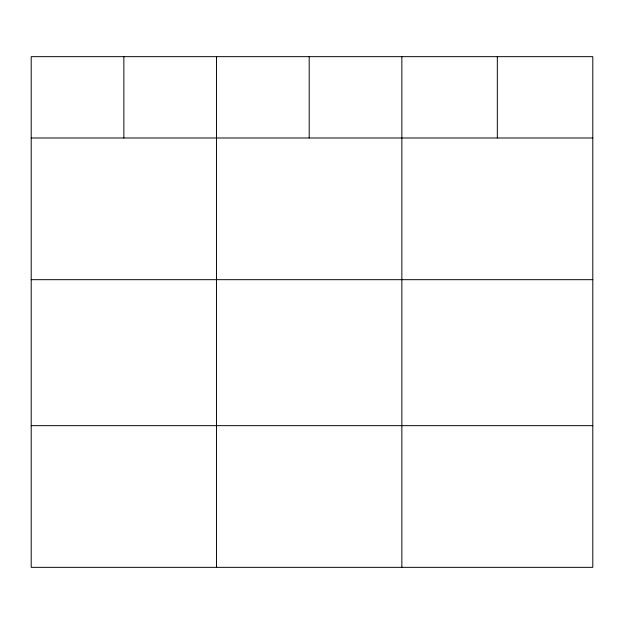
<?xml version="1.0" encoding="UTF-8"?>
<svg xmlns="http://www.w3.org/2000/svg" width="624" height="624" viewBox="0 0 624 624"><rect width="100%" height="100%" fill="white"/><g stroke="black" fill="none" stroke-linecap="round" stroke-linejoin="round"><path stroke-width="0.94" d="M592.8 279.677L592.8 56.659L31.2 56.659L31.2 567.341L592.8 567.341L592.8 279.677L31.2 279.677M31.2 137.99L592.8 137.99M31.2 425.654L592.8 425.654M497.328 56.659L497.328 137.99M401.856 56.659L401.856 567.341M309.192 56.659L309.192 137.99M216.528 56.659L216.528 567.341M123.864 56.659L123.864 137.99"/></g></svg>
